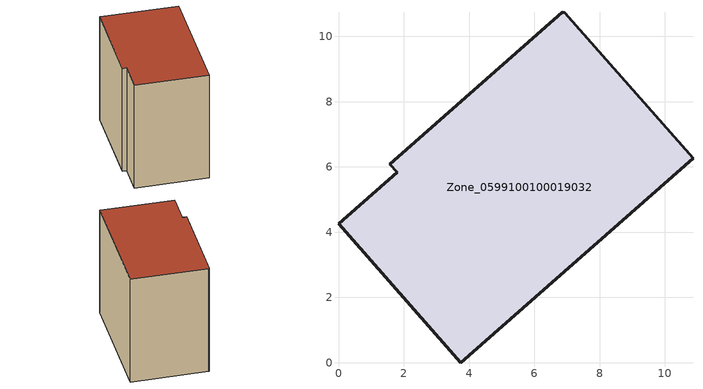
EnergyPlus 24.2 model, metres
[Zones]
Zone_0599100100019032
 floor ground (C_G): 1.58,6.08 6.86,10.73 6.93,10.73 10.87,6.26 3.75,0 0,4.26 1.79,5.84 z3.94
 wall outside (C_F): 3.75,0 10.87,6.26 6.93,10.73 6.86,10.73 1.58,6.08 1.79,5.84 0,4.26 3.75,0 z3.94:12.97
 roof outside (C_R): 6.86,10.73 1.58,6.08 1.79,5.84 0,4.26 3.75,0 10.87,6.26 6.93,10.73 z12.97
[BUILDING]
Pand.0599100100019032: North Axis=0; Terrain=City; Loads Convergence Tolerance Value=0.04; Temperature Convergence Tolerance Value=0.4; Solar Distribution=FullExterior; Maximum Number of Warmup Days=25; Minimum Number of Warmup Days=1
[Site:Location]
Rotterdam.The.Hague.AP_ZH_NLD Design_Conditions: Latitude=51.96; Longitude=4.45; Time Zone=1; Elevation=-4.5
[SITE:GROUNDTEMPERATURE:BUILDINGSURFACE]
18, 18, 18, 18, 18, 18, 18, 18, 18, 18, 18, 18
[MATERIAL] Thermal Absorptance=0.9; Solar Absorptance=0.7; Visible Absorptance=0.7
Name | Roughness | Thickness | Conductivity | Density | Specific Heat
G.TI.2015-2018 | MediumSmooth | 0.15 | 0.0428571 | 540 | 1210
F.TI.2015-2018 | Rough | 0.3 | 0.0666667 | 1920 | 840
R.TI.2015-2018 | MediumRough | 0.2 | 0.0333333 | 1500 | 1000
[CONSTRUCTION]
C_G: G.TI.2015-2018
C_F: F.TI.2015-2018
C_R: R.TI.2015-2018
[ZONE]
Zone_0599100100019032: Type=1; Multiplier=1; Ceiling Height=Autocalculate; Volume=Autocalculate; Floor Area=autocalculate; Part of Total Floor Area=Yes
[ZONEINFILTRATION:DESIGNFLOWRATE]
Infil_Zone_0599100100019032: Zone or ZoneList or Space or SpaceList=Zone_0599100100019032; Schedule=AlwaysOn; Design Flow Rate Calculation Method=Flow/Area; Flow Rate per Floor Area=0.0015; Constant Term Coefficient=1; Temperature Term Coefficient=0; Velocity Term Coefficient=0; Velocity Squared Term Coefficient=0
[HVACTEMPLATE:ZONE:IDEALLOADSAIRSYSTEM]
Zone_0599100100019032: Maximum Heating Supply Air Temperature=50; Minimum Cooling Supply Air Temperature=13; Maximum Heating Supply Air Humidity Ratio=0.0156; Minimum Cooling Supply Air Humidity Ratio=0.0077; Heating Limit=NoLimit; Cooling Limit=NoLimit; Dehumidification Control Type=ConstantSensibleHeatRatio; Cooling Sensible Heat Ratio=0.7; Dehumidification Setpoint=60; Humidification Control Type=None; Humidification Setpoint=30; Outdoor Air Method=None; Outdoor Air Flow Rate per Person=0.00944; Outdoor Air Flow Rate per Zone Floor Area=0; Outdoor Air Flow Rate per Zone=0; Demand Controlled Ventilation Type=None; Outdoor Air Economizer Type=NoEconomizer; Heat Recovery Type=None; Sensible Heat Recovery Effectiveness=0.7; Latent Heat Recovery Effectiveness=0.65
[ZONECONTROL:THERMOSTAT]
ThermostatControl_Zone_0599100100019032: Zone or ZoneList=Zone_0599100100019032; Control Type Schedule=DualSetpointControlType; Control 1=Thermostat_Zone_0599100100019032; Temperature Difference Between Cutout And Setpoint=0
[THERMOSTATSETPOINT:DUALSETPOINT]
Thermostat_Zone_0599100100019032: Heating Setpoint Temperature Schedule=HeatingSetpoint_Zone_0599100100019032; Cooling Setpoint Temperature Schedule=CoolingSetpoint_Zone_0599100100019032
[SCHEDULE:COMPACT]
HeatingSetpoint_Zone_0599100100019032: Through: 12/31, For: AllDays, Until: 24:00, 21
CoolingSetpoint_Zone_0599100100019032: Through: 12/31, For: AllDays, Until: 24:00, 24
DualSetpointControlType: Through: 12/31, For: AllDays, Until: 24:00, 4
AlwaysOn: Through: 12/31, For: AllDays, Until: 24:00, 1
